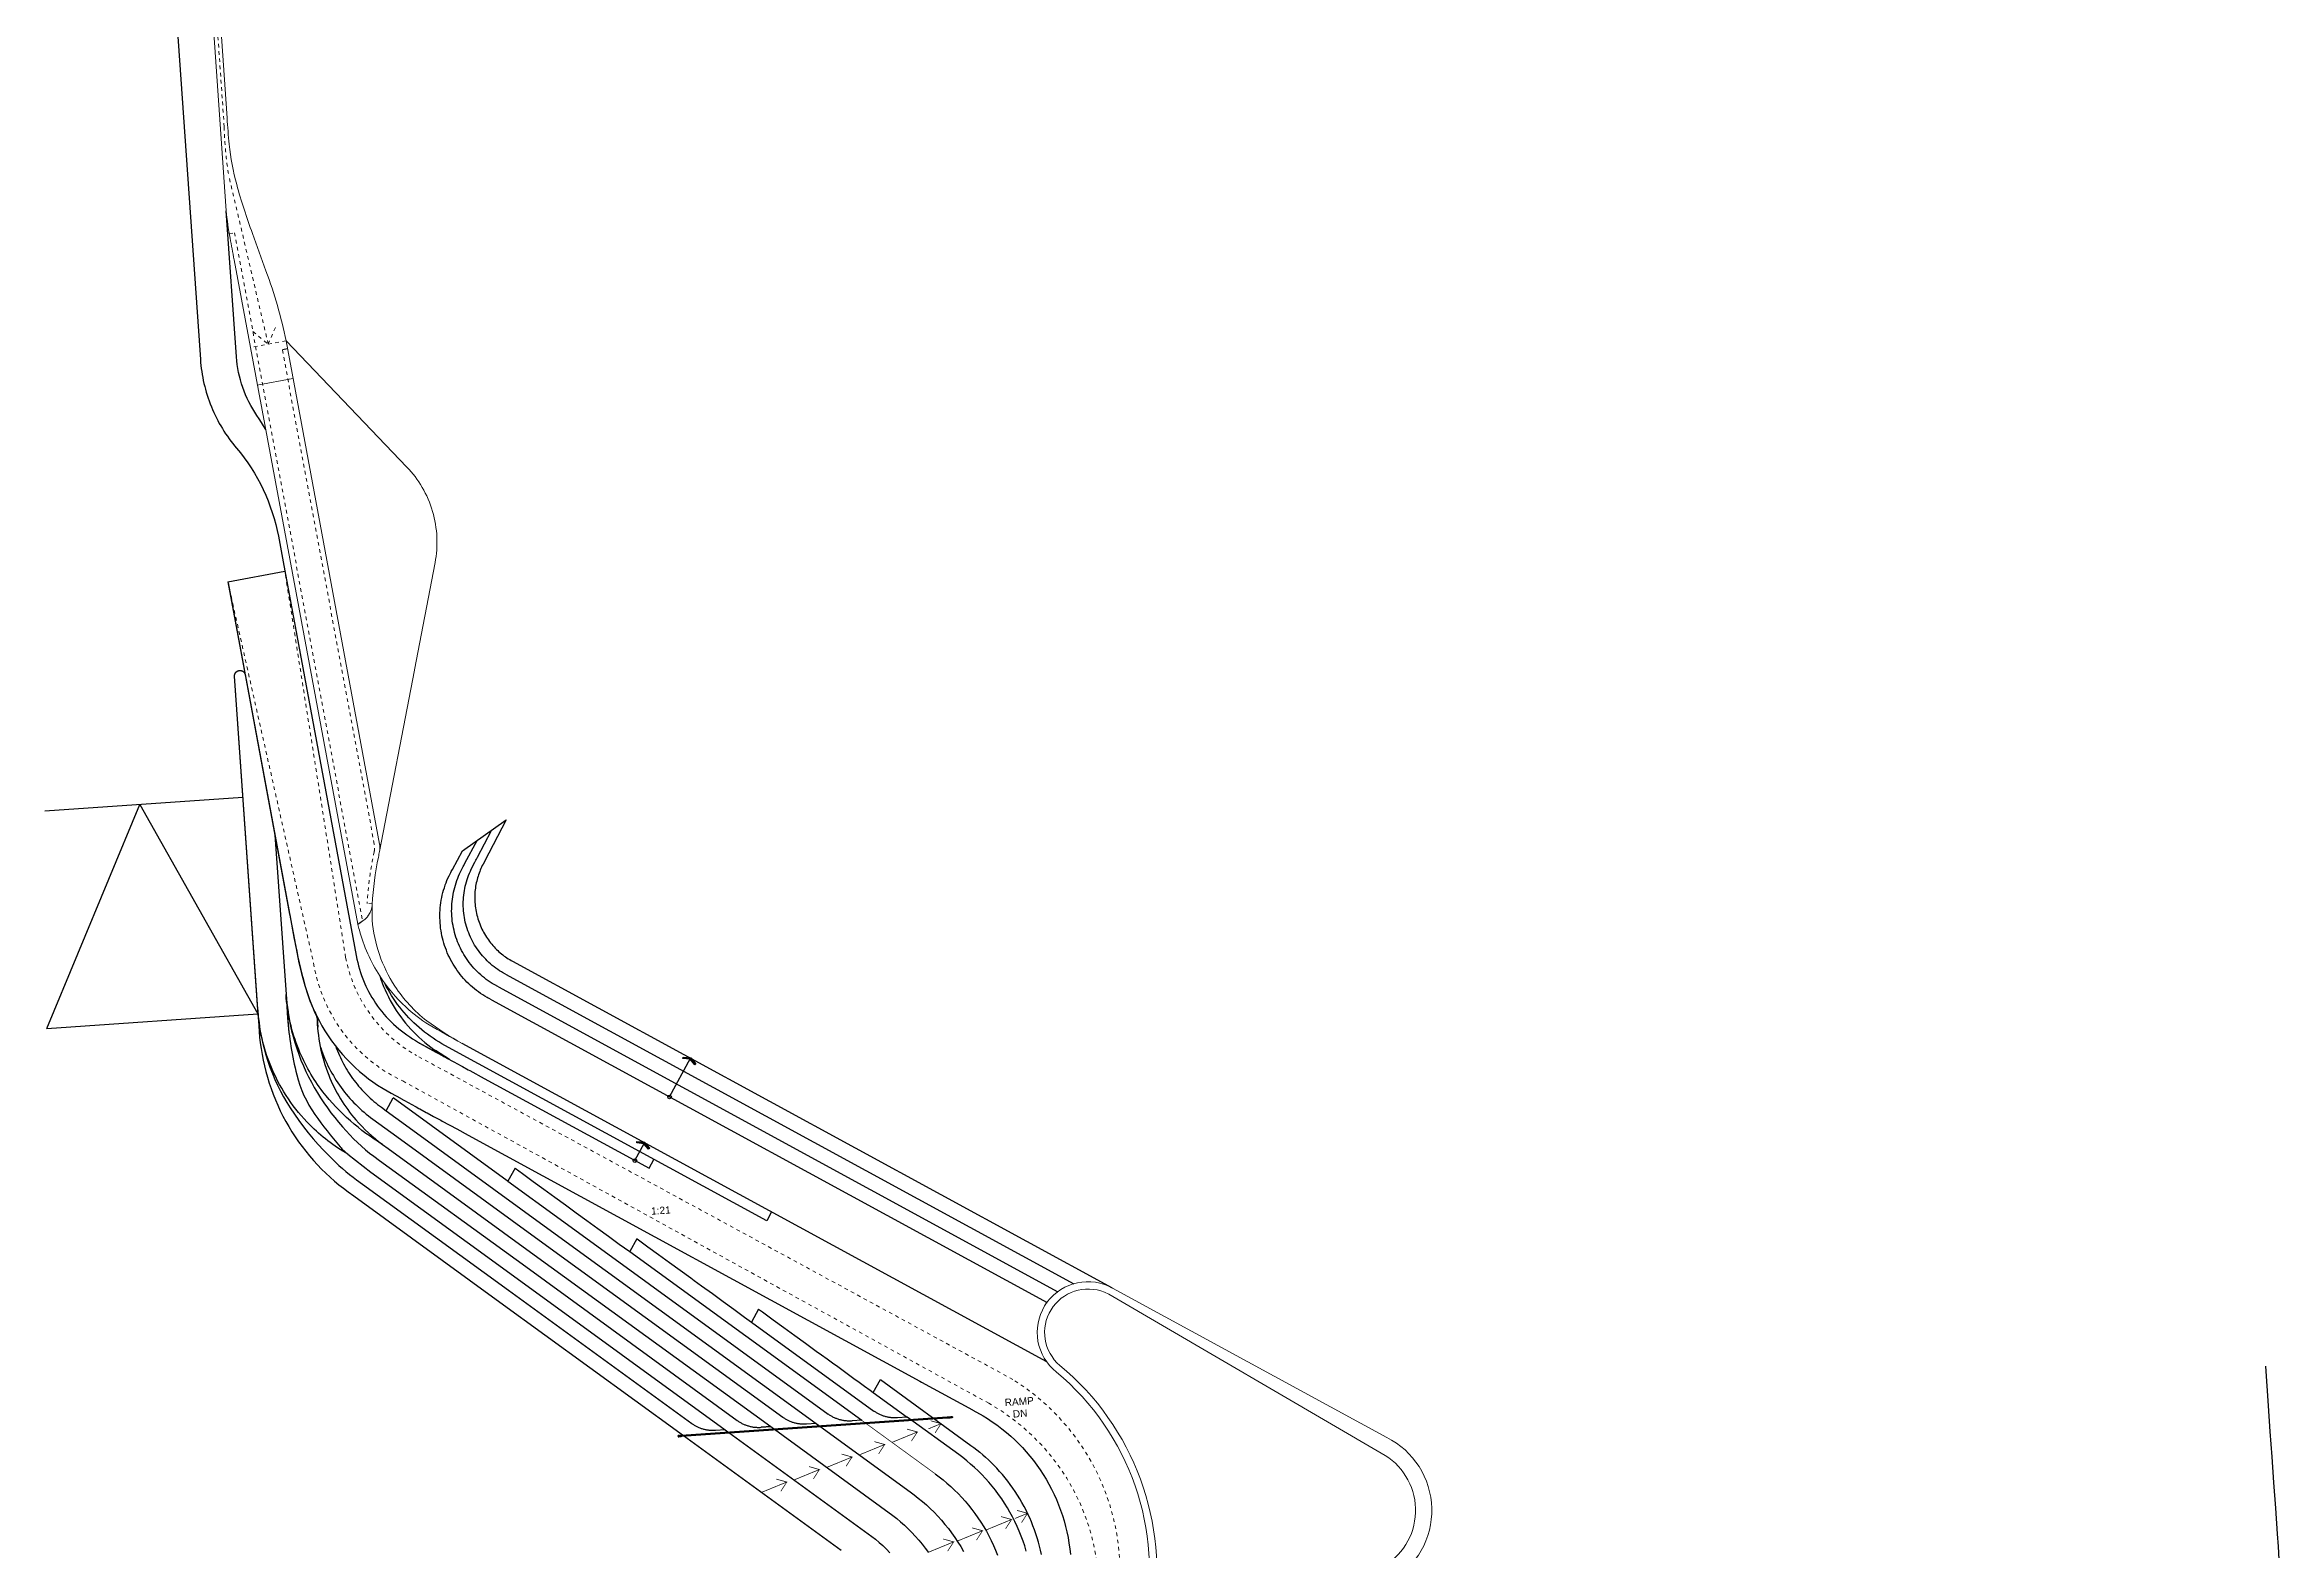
# Model space of a CAD drawing. Header units: millimetres. Extents: x 50357 to 985146, y 723188 to 1803594.
# Drawn here: x 829758.7 to 829820.5, y 817948.8 to 817990.4 of the extents above; entities that cross this region are included whole.
import ezdxf

# ---------------------------------------------------------------- set-up
doc = ezdxf.new("R2010")
doc.units = ezdxf.units.MM
doc.header["$LTSCALE"] = 3
doc.header["$MEASUREMENT"] = 0
doc.linetypes.add('3A35X-LWK-LAN-DWG-1001-P00-L000-WS3-XLAN$0$HIDDEN', pattern=[0.375, 0.25, -0.125])
doc.linetypes.add('B0606', pattern=[0.7813, 0.39065, -0.39065])
for name, color, linetype, lineweight in [('05SYMB', 7, 'Continuous', 5), ('UAJ-00ANNO', 7, 'Continuous', 5), ('UAJ-00ANNO-t', 7, 'Continuous', 5), ('UAJ-08META', 8, 'Continuous', 9), ('UAJ-34RAIL-a', 1, 'Continuous', 13)]:
    doc.layers.add(name, color=color, linetype=linetype, lineweight=lineweight)
doc.layers.add('Landscape Louver_Brep', color=7, linetype='Continuous', true_color=0xbf3f3f)
doc.layers.add('Make2D$Visible$Curves', color=7, linetype='Continuous', true_color=0x000000)
for name, color, linetype in [('LWK-L_TXT', 8, 'Continuous'), ('LWK-MA_PAVING BANDING', 8, 'Continuous'), ('UAJ-00XREF', 7, 'Continuous'), ('UAJ-90.5LAND', 8, 'Continuous')]:
    doc.layers.add(name, color=color, linetype=linetype)
doc.styles.add('LWK TITLE - ARIAL', font='arial.ttf')

# ---------------------------------------------------------------- blocks, each defined once
blk = doc.blocks.new('*U1104')
at = {"layer": '05SYMB', "color": 0, "linetype": 'ByBlock', "lineweight": -2, "transparency": 16777216}
blk.add_lwpolyline([(-0.9, -0.59), (-1.01, -0.42), (-0.18, 0.12), (0.05, 1.09), (0.24, 1.05), (0, 0)], close=True, dxfattribs=at)
for points in [[(0, 0), (-0.18, 0.12), (-0.9, -0.59), (-1.01, -0.42)], [(0.24, 1.05), (0.05, 1.09), (0, 0), (-0.18, 0.12)]]:
    blk.add_solid(points, dxfattribs=at)
blk = doc.blocks.new('3A35X-MAGP-P-LD-00-0')
for p, q in [((834600404, 817975313), (834600986, 817976381)), ((834599446, 817973552), (834599714, 817974044))]:
    blk.add_line(p, q)
at = {"layer": 'Landscape Louver_Brep', "extrusion": (0.999975, 0.000265057, 0.007024)}
blk.add_lwpolyline([(817777926, -5852889), (817777930, -5852780)], dxfattribs=at)
at = {"layer": 'Landscape Louver_Brep', "extrusion": (0.999976, 0.000258191, 0.006909)}
blk.add_lwpolyline([(817783689, -5756274), (817783691, -5756227)], dxfattribs=at)
at = {"layer": 'Landscape Louver_Brep'}
blk.add_lwpolyline([(834589830, 817995995), (834589687, 817995969)], dxfattribs=at)
at = {"layer": 'Landscape Louver_Brep', "extrusion": (1, 0, 0)}
for points in [[(817995969, 11148), (817995969, 11188)], [(817995995, 11042), (817995995, 11148)]]:
    blk.add_lwpolyline(points, dxfattribs=at)
at = {"layer": 'LWK-MA_PAVING BANDING', "ltscale": 0.5}
blk.add_lwpolyline([(834644925, 817962541), (834644900, 817962895), (834644875, 817963249), (834644824, 817963957), (834644774, 817964666), (834644724, 817965374), (834644674, 817966082), (834644624, 817966791), (834644547, 817967885)], dxfattribs=at)
at = {"layer": 'Make2D$Visible$Curves', "color": 18, "lineweight": -3, "true_color": 0x000000}
for points in [[(834588368, 817986940), (834588368, 817986944), (834588368, 817986947), (834588368, 817986950), (834588368, 817986954), (834588368, 817986957), (834588368, 817986960), (834588369, 817986964), (834588369, 817986967), (834588369, 817986970), (834588370, 817986974), (834588370, 817986977), (834588371, 817986981), (834588372, 817986984), (834588373, 817986988), (834588374, 817986991), (834588375, 817986994), (834588376, 817986998), (834588377, 817987001), (834588378, 817987005), (834588379, 817987008), (834588381, 817987011), (834588382, 817987015), (834588384, 817987018), (834588386, 817987021), (834588387, 817987025), (834588389, 817987028), (834588391, 817987031), (834588393, 817987034), (834588395, 817987037), (834588398, 817987040), (834588400, 817987043), (834588402, 817987046), (834588404, 817987049), (834588407, 817987052), (834588409, 817987054), (834588412, 817987057), (834588415, 817987060), (834588417, 817987062), (834588420, 817987065), (834588423, 817987067), (834588426, 817987069), (834588429, 817987072), (834588432, 817987074), (834588435, 817987076), (834588438, 817987078), (834588441, 817987080), (834588444, 817987081), (834588447, 817987083), (834588450, 817987085), (834588454, 817987086), (834588457, 817987088), (834588460, 817987089), (834588463, 817987091), (834588467, 817987092), (834588470, 817987093), (834588473, 817987094), (834588476, 817987095), (834588480, 817987096), (834588483, 817987097), (834588486, 817987098), (834588489, 817987098), (834588493, 817987099), (834588496, 817987099), (834588499, 817987100), (834588502, 817987100), (834588505, 817987100), (834588509, 817987101), (834588512, 817987101), (834588515, 817987101), (834588519, 817987101), (834588522, 817987101), (834588525, 817987101), (834588529, 817987101), (834588532, 817987100), (834588536, 817987100), (834588539, 817987099), (834588542, 817987099), (834588546, 817987098), (834588549, 817987098), (834588553, 817987097), (834588556, 817987096), (834588560, 817987095), (834588563, 817987094), (834588567, 817987093), (834588570, 817987092), (834588573, 817987090), (834588577, 817987089), (834588580, 817987088), (834588583, 817987086), (834588587, 817987084), (834588590, 817987083), (834588593, 817987081), (834588596, 817987079), (834588599, 817987077), (834588603, 817987075), (834588606, 817987073), (834588609, 817987071), (834588611, 817987068), (834588614, 817987066), (834588617, 817987064), (834588620, 817987061), (834588622, 817987059), (834588625, 817987056), (834588628, 817987053), (834588630, 817987051), (834588632, 817987048), (834588635, 817987045), (834588637, 817987042), (834588639, 817987039), (834588641, 817987036), (834588643, 817987034), (834588645, 817987030), (834588647, 817987027), (834588649, 817987024), (834588651, 817987021), (834588652, 817987018), (834588654, 817987015), (834588655, 817987012), (834588656, 817987009), (834588658, 817987006), (834588659, 817987002), (834588660, 817986999), (834588661, 817986996), (834588662, 817986993), (834588663, 817986990), (834588664, 817986987), (834588665, 817986983), (834588665, 817986980)], [(834589014, 817977711), (834588368, 817986940)], [(834589486, 817982573), (834589488, 817982551)], [(834589796, 817978144), (834589806, 817978024), (834589819, 817977904), (834589835, 817977783), (834589853, 817977662)], [(834589796, 817978144), (834589830, 817977660)], [(834589022, 817977604), (834589014, 817977711)], [(834589830, 817977660), (834589870, 817977089)], [(834590652, 817977530), (834590583, 817977673), (834590566, 817977710), (834590565, 817977712)], [(834590652, 817977522), (834590652, 817977530)], [(834590654, 817977495), (834590652, 817977522)], [(834590654, 817977495), (834590654, 817977495)], [(834590654, 817977495), (834590672, 817977233)]]:
    blk.add_lwpolyline(points, dxfattribs=at)
at = {"layer": 'Make2D$Visible$Curves', "color": 252, "lineweight": -3, "true_color": 0x7ea27e}
blk.add_lwpolyline([(834589853, 817977662), (834589830, 817977660)], dxfattribs=at)
at = {"layer": 'UAJ-00ANNO', "color": 8, "linetype": '3A35X-LWK-LAN-DWG-1001-P00-L000-WS3-XLAN$0$HIDDEN', "ltscale": 6, "extrusion": (-3.58631e-09, -2.49837e-10, 1), "elevation": 0}
blk.add_lwpolyline([(834588183, 817989552), (834590558, 817979007, 0.24741), (834593026, 817975750), (834609235, 817966843, -0.55349), (834609712, 817956722, 0.567711), (834609903, 817967500), (834593409, 817976452, -0.221573), (834591445, 817979163), (834589759, 817989846)], format="xyb", dxfattribs=at)
at = {"layer": 'UAJ-00ANNO-t', "color": 1, "linetype": 'B0606'}
blk.add_lwpolyline([(834589295, 817996127), (834588204, 818000788, -0.037334), (834588077, 818002134), (834586696, 818021900)], format="xyb", dxfattribs=at)
for points in [[(834588872, 817996471), (834589295, 817996127), (834589517, 817996637)], [(834589787, 817996219), (834588804, 817996035)]]:
    blk.add_lwpolyline(points, dxfattribs=at)
at = {"layer": 'UAJ-08META', "color": 1, "linetype": 'B0606'}
blk.add_lwpolyline([(834588219, 817999178), (834588362, 817999207), (834591912, 817980173), (834591784, 817980082)], dxfattribs=at)
blk.add_lwpolyline([(834592182, 817980647), (834592037, 817980656, -0.041234), (834592233, 817982091, 0.10681), (834592236, 817982298), (834589687, 817995969), (834589828, 817995995)], format="xyb", dxfattribs=at)
at = {"layer": 'UAJ-34RAIL-a'}
for points in [[(834591784, 817980082), (834591928, 817980184, 0.044717), (834592011, 817980255, 0.066501), (834592105, 817980379, 0.071233), (834592167, 817980539, 0.03849), (834592181, 817980631, -0.040131), (834592351, 817981941, -0.00311), (834592381, 817982096, 0.083194), (834592386, 817982274, -0.001175), (834592383, 817982299), (834589788, 817996218, 0.040848), (834589233, 817998153), (834588860, 817999185, -0.020597), (834588422, 818000536, -0.039962), (834588213, 818001653, -0.007154), (834588157, 818002377), (834586792, 818021907), (834586592, 818021893), (834588136, 817999815, 0.025854), (834588240, 817999054, 0.001642), (834588350, 817998461), (834588758, 817996282), (834588804, 817996035), (834591784, 817980082)], [(834591784, 817980081, 0.012946), (834591981, 817980226, 0.068534), (834592086, 817980349, 0.057921), (834592148, 817980473, 0.068486), (834592181, 817980631, 0.012784), (834592175, 817980197, 0.122733), (834592808, 817978373, 0.082788), (834593690, 817977411, 0.032892), (834594668, 817976790, -0.010363), (834593752, 817977301, -0.045013), (834593109, 817977797, -0.061998), (834592386, 817978659, -0.077157), (834591824, 817979923, -0.010886), (834591784, 817980081, -0.118366)], [(834613316, 817959967, 0.659157), (834614602, 817958925), (834620343, 817961925, 0.60163), (834620239, 817965901), (834612554, 817970080, 0.88588), (834611105, 817967708, -0.275949), (834613538, 817960752), (834613316, 817959967, 89.854032)], [(834612435, 817969913, 0.852921), (834611198, 817967892, -0.270135), (834613774, 817960908), (834613667, 817960406), (834613602, 817960161, 0.599326), (834614599, 817959432), (834620097, 817962303, 0.572536), (834620200, 817965406), (834612552, 817969858)]]:
    blk.add_lwpolyline(points, format="xyb", close=True, dxfattribs=at)
for points in [[(834589788, 817996218), (834593132, 817992729), (834593191, 817992665), (834593248, 817992600), (834593304, 817992533), (834593358, 817992463), (834593410, 817992392), (834593461, 817992319), (834593509, 817992244), (834593556, 817992167), (834593600, 817992089), (834593642, 817992009), (834593682, 817991928), (834593719, 817991845), (834593754, 817991761), (834593786, 817991676), (834593816, 817991590), (834593843, 817991503), (834593867, 817991415), (834593889, 817991327), (834593908, 817991238), (834593925, 817991149), (834593938, 817991059), (834593949, 817990969), (834593957, 817990879), (834593963, 817990790), (834593966, 817990700), (834593966, 817990611), (834593963, 817990522), (834593958, 817990434), (834593950, 817990346), (834593940, 817990259), (834593927, 817990173), (834593912, 817990088), (834593343, 817987119), (834593342, 817987113), (834592381, 817982097)], [(834589014, 817977711), (834589055, 817977120)]]:
    blk.add_lwpolyline(points, dxfattribs=at)
at = {"layer": 'UAJ-34RAIL-a', "extrusion": (8.71736e-05, 1.62559e-05, 1)}
blk.add_lwpolyline([(834589979, 817995175), (834588995, 817994991)], dxfattribs=at)
at = {"layer": 'UAJ-34RAIL-a', "lineweight": -3}
for points in [[(834600734, 817965956), (834608084, 817966470)], [(834608087, 817966430), (834600737, 817965916)], [(834608084, 817966470), (834608187, 817966477), (834608193, 817966478), (834608199, 817966478), (834608204, 817966478), (834608209, 817966479), (834608209, 817966479), (834608209, 817966479)], [(834608212, 817966439), (834608212, 817966439), (834608212, 817966439), (834608212, 817966439), (834608212, 817966439), (834608211, 817966439), (834608210, 817966439), (834608206, 817966438), (834608202, 817966438), (834608196, 817966438), (834608173, 817966436), (834608164, 817966436), (834608154, 817966435), (834608087, 817966430)], [(834608209, 817966479), (834608210, 817966479), (834608210, 817966479), (834608211, 817966479), (834608211, 817966479), (834608212, 817966479), (834608212, 817966479), (834608213, 817966479), (834608213, 817966479), (834608213, 817966479), (834608214, 817966479), (834608214, 817966479), (834608215, 817966478), (834608215, 817966478), (834608216, 817966478), (834608216, 817966478), (834608217, 817966478), (834608217, 817966478), (834608218, 817966478), (834608218, 817966477), (834608219, 817966477), (834608219, 817966477), (834608220, 817966477), (834608220, 817966477), (834608220, 817966476), (834608221, 817966476), (834608221, 817966476), (834608222, 817966476), (834608222, 817966475), (834608223, 817966475), (834608223, 817966475), (834608223, 817966474), (834608224, 817966474), (834608224, 817966474), (834608225, 817966473), (834608225, 817966473), (834608225, 817966473), (834608226, 817966472), (834608226, 817966472), (834608226, 817966471), (834608227, 817966471), (834608227, 817966471), (834608227, 817966470), (834608228, 817966470), (834608228, 817966469), (834608228, 817966469), (834608228, 817966468), (834608229, 817966468), (834608229, 817966467), (834608229, 817966467), (834608229, 817966467), (834608229, 817966466), (834608230, 817966466), (834608230, 817966465), (834608230, 817966465), (834608230, 817966464), (834608230, 817966464), (834608230, 817966463), (834608230, 817966463), (834608230, 817966462), (834608230, 817966462), (834608231, 817966462), (834608231, 817966461), (834608231, 817966461), (834608231, 817966460)], [(834608231, 817966460), (834608231, 817966460), (834608231, 817966459), (834608231, 817966459), (834608231, 817966458), (834608231, 817966458), (834608231, 817966458), (834608231, 817966457), (834608231, 817966457), (834608231, 817966456), (834608230, 817966456), (834608230, 817966455), (834608230, 817966455), (834608230, 817966454), (834608230, 817966454), (834608230, 817966453), (834608230, 817966453), (834608230, 817966452), (834608229, 817966452), (834608229, 817966451), (834608229, 817966451), (834608229, 817966450), (834608229, 817966450), (834608228, 817966450), (834608228, 817966449), (834608228, 817966449), (834608228, 817966448), (834608227, 817966448), (834608227, 817966447), (834608227, 817966447), (834608226, 817966447), (834608226, 817966446), (834608226, 817966446), (834608225, 817966445), (834608225, 817966445), (834608225, 817966445), (834608224, 817966444), (834608224, 817966444), (834608224, 817966444), (834608223, 817966443), (834608223, 817966443), (834608222, 817966443), (834608222, 817966442), (834608222, 817966442), (834608221, 817966442), (834608221, 817966442), (834608220, 817966441), (834608220, 817966441), (834608219, 817966441), (834608219, 817966441), (834608218, 817966440), (834608218, 817966440), (834608218, 817966440), (834608217, 817966440), (834608217, 817966440), (834608216, 817966440), (834608216, 817966439), (834608215, 817966439), (834608215, 817966439), (834608214, 817966439), (834608214, 817966439), (834608213, 817966439), (834608213, 817966439), (834608213, 817966439), (834608212, 817966439)], [(834600660, 817965951), (834600659, 817965951), (834600659, 817965951), (834600658, 817965951), (834600658, 817965951), (834600657, 817965951), (834600657, 817965951), (834600656, 817965950), (834600656, 817965950), (834600655, 817965950), (834600655, 817965950), (834600655, 817965950), (834600654, 817965950), (834600654, 817965950), (834600653, 817965949), (834600653, 817965949), (834600652, 817965949), (834600652, 817965949), (834600651, 817965949), (834600651, 817965948), (834600651, 817965948), (834600650, 817965948), (834600650, 817965947), (834600649, 817965947), (834600649, 817965947), (834600648, 817965947), (834600648, 817965946), (834600648, 817965946), (834600647, 817965946), (834600647, 817965945), (834600647, 817965945), (834600646, 817965944), (834600646, 817965944), (834600645, 817965944), (834600645, 817965943), (834600645, 817965943), (834600645, 817965942), (834600644, 817965942), (834600644, 817965942), (834600644, 817965941), (834600643, 817965941), (834600643, 817965940), (834600643, 817965940), (834600643, 817965939), (834600643, 817965939), (834600642, 817965938), (834600642, 817965938), (834600642, 817965937), (834600642, 817965937), (834600642, 817965937), (834600642, 817965936), (834600641, 817965936), (834600641, 817965935), (834600641, 817965935), (834600641, 817965934), (834600641, 817965934), (834600641, 817965933), (834600641, 817965933), (834600641, 817965932), (834600641, 817965932), (834600641, 817965931), (834600641, 817965931), (834600641, 817965930), (834600641, 817965930), (834600641, 817965930)], [(834600641, 817965930), (834600641, 817965929), (834600641, 817965929), (834600641, 817965928), (834600641, 817965928), (834600641, 817965927), (834600641, 817965927), (834600641, 817965926), (834600642, 817965926), (834600642, 817965925), (834600642, 817965925), (834600642, 817965925), (834600642, 817965924), (834600642, 817965924), (834600642, 817965923), (834600643, 817965923), (834600643, 817965922), (834600643, 817965922), (834600643, 817965921), (834600644, 817965921), (834600644, 817965921), (834600644, 817965920), (834600644, 817965920), (834600645, 817965919), (834600645, 817965919), (834600645, 817965918), (834600646, 817965918), (834600646, 817965918), (834600646, 817965917), (834600647, 817965917), (834600647, 817965917), (834600647, 817965916), (834600648, 817965916), (834600648, 817965916), (834600649, 817965915), (834600649, 817965915), (834600649, 817965915), (834600650, 817965914), (834600650, 817965914), (834600651, 817965914), (834600651, 817965913), (834600652, 817965913), (834600652, 817965913), (834600653, 817965913), (834600653, 817965913), (834600653, 817965912), (834600654, 817965912), (834600654, 817965912), (834600655, 817965912), (834600655, 817965912), (834600656, 817965912), (834600656, 817965911), (834600657, 817965911), (834600657, 817965911), (834600658, 817965911), (834600658, 817965911), (834600659, 817965911), (834600659, 817965911), (834600660, 817965911), (834600660, 817965911), (834600661, 817965911), (834600661, 817965911), (834600661, 817965911), (834600662, 817965911), (834600662, 817965911)], [(834600660, 817965951), (834600660, 817965951), (834600660, 817965951), (834600660, 817965951), (834600660, 817965951), (834600660, 817965951), (834600661, 817965951), (834600662, 817965951), (834600665, 817965951), (834600667, 817965951), (834600671, 817965952), (834600675, 817965952), (834600680, 817965952), (834600686, 817965953), (834600692, 817965953), (834600698, 817965954), (834600734, 817965956)], [(834600737, 817965916), (834600715, 817965915), (834600708, 817965914), (834600701, 817965914), (834600694, 817965913), (834600688, 817965913), (834600683, 817965912), (834600678, 817965912), (834600674, 817965912), (834600670, 817965912), (834600667, 817965911), (834600665, 817965911), (834600664, 817965911), (834600663, 817965911), (834600662, 817965911), (834600662, 817965911), (834600662, 817965911), (834600662, 817965911), (834600662, 817965911)]]:
    blk.add_lwpolyline(points, dxfattribs=at)
at = {"layer": 'UAJ-90.5LAND'}
for p, q in [((834588603, 817983589, 0), (834583120, 817983206, 0)), ((834583181, 817977195, 0), (834585751, 817983390, 0)), ((834585751, 817983390, 0), (834589021, 817977604, 0)), ((834583181, 817977195, 0), (834589021, 817977604, 0))]:
    blk.add_line(p, q, dxfattribs=at)
for points in [[(834586788, 818004765), (834587421, 817995702), (834587428, 817995619), (834587436, 817995537), (834587446, 817995454), (834587457, 817995371), (834587471, 817995288), (834587485, 817995205), (834587502, 817995123), (834587520, 817995040), (834587540, 817994958), (834587561, 817994876), (834587585, 817994795), (834587609, 817994714), (834587636, 817994633), (834587664, 817994553), (834587694, 817994473), (834587725, 817994394), (834587758, 817994316), (834587792, 817994238), (834587828, 817994161), (834587865, 817994085), (834587904, 817994010), (834587944, 817993935), (834587986, 817993862), (834588029, 817993789), (834588074, 817993717), (834588120, 817993647), (834588167, 817993577), (834588215, 817993509), (834588265, 817993441), (834588316, 817993375), (834588368, 817993310), (834588421, 817993246), (834588528, 817993116), (834588631, 817992981), (834588730, 817992843), (834588825, 817992702), (834588916, 817992557), (834589001, 817992409), (834589082, 817992258), (834589159, 817992104), (834589230, 817991948), (834589296, 817991790), (834589356, 817991630), (834589412, 817991468), (834589461, 817991305), (834589506, 817991141), (834589545, 817990976), (834589579, 817990811), (834589709, 817990110), (834590895, 817983749)], [(834589229, 817993761), (834589171, 817993862), (834589110, 817993961), (834589047, 817994059), (834588983, 817994155), (834588923, 817994244), (834588867, 817994336), (834588813, 817994430), (834588763, 817994526), (834588715, 817994623), (834588671, 817994723), (834588630, 817994823), (834588592, 817994926), (834588558, 817995029), (834588527, 817995134), (834588500, 817995239), (834588477, 817995345), (834588457, 817995451), (834588440, 817995558), (834588427, 817995665), (834588418, 817995772), (834588136, 817999815)], [(834588186, 817989553), (834589759, 817989846)], [(834588186, 817989553), (834588665, 817986980)], [(834588188, 817989527), (834589628, 817981799), (834589637, 817981754), (834589896, 817980365), (834589900, 817980342), (834590025, 817979670), (834590029, 817979648), (834590031, 817979636), (834590063, 817979467), (834590065, 817979456), (834590154, 817979015), (834590225, 817978724), (834590318, 817978390), (834590387, 817978168), (834590446, 817978002), (834590501, 817977861), (834590566, 817977710), (834590636, 817977562), (834590710, 817977417), (834590789, 817977275), (834590873, 817977135), (834590962, 817976997), (834591055, 817976863), (834591153, 817976731), (834591255, 817976603), (834591361, 817976479), (834591471, 817976358), (834591585, 817976242), (834591712, 817976120), (834591833, 817976011), (834591959, 817975906), (834592079, 817975812), (834592202, 817975722), (834592328, 817975637), (834592486, 817975538), (834592707, 817975409), (834592960, 817975271), (834592970, 817975265), (834593060, 817975217), (834593070, 817975211), (834593375, 817975046), (834593395, 817975035), (834593475, 817974991), (834593496, 817974980), (834593677, 817974881), (834593697, 817974870), (834593877, 817974772), (834593917, 817974750), (834594077, 817974663), (834594117, 817974642), (834594518, 817974424), (834594838, 817974249), (834607330, 817967450), (834607370, 817967428), (834608782, 817966660), (834608792, 817966655), (834609076, 817966495), (834609199, 817966420), (834609329, 817966334), (834609458, 817966244), (834609599, 817966137), (834609722, 817966038), (834609841, 817965935), (834609956, 817965829), (834610068, 817965719), (834610164, 817965620), (834610270, 817965504), (834610372, 817965384), (834610470, 817965262), (834610564, 817965136), (834610654, 817965007), (834610740, 817964876), (834610822, 817964742), (834610900, 817964605), (834610973, 817964466), (834611042, 817964325), (834611107, 817964182), (834611167, 817964036), (834611222, 817963889), (834611273, 817963741), (834611319, 817963590), (834611360, 817963439), (834611397, 817963286), (834611428, 817963132), (834611455, 817962977), (834611477, 817962822), (834611494, 817962666)], [(834590895, 817983749), (834591740, 817979215), (834591758, 817979122), (834591779, 817979029), (834591802, 817978936), (834591827, 817978844), (834591856, 817978753), (834591887, 817978663), (834591920, 817978574), (834591956, 817978486), (834591977, 817978435), (834592005, 817978374), (834592035, 817978312), (834592078, 817978227), (834592123, 817978143), (834592171, 817978061), (834592221, 817977980), (834592274, 817977900), (834592328, 817977822), (834592385, 817977745), (834592444, 817977670), (834592505, 817977597), (834592568, 817977526), (834592633, 817977456), (834592700, 817977388), (834592769, 817977322), (834592839, 817977258), (834592912, 817977196), (834592986, 817977136), (834593061, 817977078), (834593139, 817977022), (834593218, 817976969), (834593298, 817976917), (834593377, 817976865), (834593457, 817976812), (834594315, 817976345), (834593933, 817976591)], [(834594674, 817982119), (834595884, 817982972)], [(834595884, 817982972), (834595403, 817982053)], [(834589488, 817982551), (834589796, 817978144)], [(834595670, 817978351), (834595556, 817978415), (834595499, 817978449), (834595443, 817978485), (834595388, 817978522), (834595335, 817978561), (834595282, 817978602), (834595231, 817978643), (834595180, 817978686), (834595131, 817978731), (834595084, 817978777), (834595037, 817978824), (834594992, 817978873), (834594948, 817978923), (834594906, 817978974), (834594865, 817979026), (834594825, 817979079), (834594787, 817979133), (834594751, 817979189), (834594716, 817979245), (834594683, 817979302), (834594651, 817979361), (834594621, 817979420), (834594592, 817979480), (834594565, 817979540), (834594540, 817979602), (834594517, 817979664), (834594495, 817979727), (834594475, 817979790), (834594457, 817979854), (834594441, 817979918), (834594426, 817979983), (834594414, 817980048), (834594403, 817980114), (834594394, 817980180), (834594386, 817980246), (834594381, 817980312), (834594377, 817980379), (834594376, 817980445), (834594376, 817980512), (834594378, 817980578), (834594381, 817980645), (834594387, 817980711), (834594395, 817980777), (834594404, 817980843), (834594415, 817980909), (834594428, 817980974), (834594443, 817981039), (834594459, 817981104), (834594478, 817981168), (834594498, 817981232), (834594520, 817981295), (834594544, 817981357), (834594556, 817981388), (834594569, 817981418), (834594596, 817981478), (834594623, 817981538), (834594667, 817981627), (834594697, 817981685), (834594712, 817981713), (834594743, 817981771), (834595078, 817982405)], [(834595864, 817978707), (834595783, 817978752), (834595756, 817978768), (834595703, 817978801), (834595651, 817978836), (834595600, 817978872), (834595550, 817978909), (834595501, 817978948), (834595453, 817978988), (834595407, 817979030), (834595361, 817979073), (834595317, 817979117), (834595274, 817979162), (834595233, 817979209), (834595192, 817979256), (834595153, 817979305), (834595116, 817979355), (834595080, 817979406), (834595045, 817979458), (834595012, 817979511), (834594981, 817979565), (834594951, 817979620), (834594922, 817979675), (834594896, 817979732), (834594870, 817979789), (834594847, 817979847), (834594825, 817979905), (834594805, 817979964), (834594786, 817980024), (834594769, 817980084), (834594754, 817980145), (834594741, 817980206), (834594729, 817980267), (834594719, 817980329), (834594711, 817980391), (834594705, 817980453), (834594700, 817980516), (834594698, 817980578), (834594697, 817980640), (834594697, 817980703), (834594700, 817980765), (834594704, 817980828), (834594710, 817980890), (834594718, 817980952), (834594728, 817981014), (834594739, 817981075), (834594752, 817981137), (834594767, 817981197), (834594784, 817981258), (834594802, 817981318), (834594822, 817981377), (834594844, 817981436), (834594867, 817981494), (834594893, 817981551), (834594906, 817981579), (834594919, 817981608), (834595015, 817981803), (834595044, 817981858), (834595058, 817981885), (834595087, 817981940), (834595478, 817982682)], [(834595477, 817977995), (834595417, 817978027), (834595386, 817978044), (834595355, 817978061), (834595295, 817978097), (834595235, 817978134), (834595177, 817978173), (834595119, 817978213), (834595063, 817978255), (834595008, 817978298), (834594954, 817978343), (834594901, 817978390), (834594850, 817978437), (834594800, 817978487), (834594751, 817978537), (834594704, 817978589), (834594658, 817978642), (834594614, 817978696), (834594571, 817978752), (834594529, 817978808), (834594489, 817978866), (834594451, 817978925), (834594414, 817978985), (834594379, 817979046), (834594346, 817979108), (834594314, 817979170), (834594284, 817979234), (834594256, 817979298), (834594229, 817979364), (834594204, 817979429), (834594182, 817979496), (834594160, 817979563), (834594141, 817979631), (834594124, 817979699), (834594108, 817979768), (834594094, 817979837), (834594082, 817979907), (834594072, 817979976), (834594064, 817980046), (834594058, 817980117), (834594054, 817980187), (834594051, 817980258), (834594051, 817980329), (834594052, 817980399), (834594056, 817980470), (834594061, 817980541), (834594068, 817980611), (834594078, 817980681), (834594089, 817980751), (834594102, 817980821), (834594117, 817980890), (834594133, 817980959), (834594152, 817981028), (834594173, 817981096), (834594195, 817981164), (834594198, 817981172), (834594207, 817981196), (834594220, 817981229), (834594246, 817981293), (834594274, 817981357), (834594303, 817981420), (834594334, 817981482), (834594350, 817981512), (834594366, 817981542), (834594398, 817981602), (834594674, 817982119)], [(834595403, 817982053), (834595242, 817981747), (834595222, 817981708), (834595203, 817981668), (834595184, 817981627), (834595167, 817981585), (834595150, 817981543), (834595134, 817981500), (834595118, 817981456), (834595104, 817981412), (834595091, 817981367), (834595078, 817981322), (834595067, 817981275), (834595056, 817981229), (834595047, 817981181), (834595039, 817981134), (834595032, 817981085), (834595026, 817981037), (834595021, 817980988), (834595018, 817980938), (834595015, 817980889), (834595014, 817980839), (834595014, 817980789), (834595016, 817980738), (834595018, 817980688), (834595022, 817980638), (834595028, 817980587), (834595034, 817980537), (834595042, 817980486), (834595051, 817980436), (834595062, 817980386), (834595073, 817980336), (834595086, 817980287), (834595101, 817980238), (834595116, 817980189), (834595133, 817980141), (834595151, 817980093), (834595170, 817980045), (834595190, 817979999), (834595212, 817979953), (834595234, 817979907), (834595258, 817979862), (834595283, 817979818), (834595309, 817979775), (834595335, 817979732), (834595363, 817979690), (834595392, 817979650), (834595421, 817979610), (834595452, 817979571), (834595483, 817979533), (834595515, 817979495), (834595548, 817979459), (834595581, 817979424), (834595615, 817979390), (834595650, 817979357), (834595685, 817979325), (834595721, 817979294), (834595757, 817979264), (834595793, 817979235), (834595830, 817979207), (834595868, 817979181), (834595905, 817979155), (834595943, 817979130), (834595981, 817979107), (834596020, 817979084), (834596058, 817979063), (834612643, 817970036)], [(834592386, 817978659), (834592418, 817978564), (834592455, 817978464), (834592494, 817978365), (834592536, 817978267), (834592581, 817978169), (834592629, 817978072), (834592679, 817977977), (834592733, 817977883), (834592788, 817977790), (834592847, 817977698), (834592907, 817977608), (834592970, 817977520), (834593036, 817977434), (834593104, 817977349), (834593174, 817977266), (834593246, 817977186), (834593320, 817977107), (834593396, 817977031), (834593474, 817976957), (834593554, 817976885), (834593636, 817976815), (834593719, 817976748), (834593803, 817976684), (834593889, 817976622), (834593976, 817976562), (834594064, 817976505), (834594153, 817976451), (834594243, 817976399)], [(834595864, 817978707), (834611588, 817970148)], [(834589796, 817978144), (834589810, 817977976), (834589829, 817977808), (834589853, 817977640), (834589881, 817977472), (834589914, 817977305), (834589952, 817977139), (834589995, 817976974), (834590042, 817976810), (834590094, 817976647), (834590150, 817976487), (834590211, 817976327), (834590277, 817976170), (834590346, 817976015), (834590420, 817975863), (834590498, 817975713), (834590579, 817975566), (834590664, 817975422), (834590752, 817975281), (834590845, 817975142), (834590941, 817975004), (834591041, 817974870), (834591144, 817974737), (834591251, 817974608), (834591361, 817974481)], [(834603225, 817972133), (834603091, 817971887), (834594187, 817976734), (834594105, 817976780), (834594023, 817976828), (834593942, 817976879), (834593862, 817976931), (834593783, 817976986), (834593705, 817977043), (834593628, 817977101), (834593553, 817977162), (834593479, 817977225), (834593406, 817977289), (834593335, 817977356), (834593265, 817977424), (834593197, 817977494), (834593130, 817977566), (834593066, 817977640), (834593003, 817977715), (834592942, 817977791), (834592883, 817977869), (834592825, 817977949), (834592770, 817978029), (834592717, 817978111), (834592666, 817978194), (834592617, 817978278), (834592570, 817978364), (834592526, 817978450), (834592518, 817978466)], [(834595477, 817977995), (834610847, 817969629)], [(834595670, 817978351), (834611144, 817969928)], [(834589014, 817977711), (834589029, 817977532), (834589050, 817977354), (834589076, 817977176), (834589109, 817976999), (834589146, 817976822), (834589190, 817976646), (834589239, 817976471), (834589294, 817976299), (834589354, 817976127), (834589419, 817975958), (834589490, 817975792), (834589565, 817975628), (834589646, 817975467), (834589731, 817975308), (834589821, 817975153), (834589916, 817975002), (834590033, 817974826), (834590155, 817974653), (834590282, 817974483), (834590413, 817974316), (834590550, 817974153), (834590690, 817973993), (834590835, 817973837), (834590984, 817973685)], [(834589055, 817977120), (834589068, 817976962), (834589086, 817976803), (834589107, 817976644), (834589134, 817976484), (834589164, 817976325), (834589199, 817976166), (834589239, 817976008), (834589283, 817975850), (834589331, 817975692), (834589384, 817975536), (834589442, 817975381), (834589503, 817975227), (834589569, 817975075), (834589640, 817974925), (834589714, 817974776), (834589793, 817974630), (834589875, 817974485), (834589962, 817974344), (834590052, 817974204), (834590146, 817974068), (834590244, 817973934), (834590345, 817973803), (834590449, 817973675), (834590557, 817973551), (834590668, 817973430), (834590781, 817973312), (834590897, 817973198), (834591016, 817973088), (834591137, 817972981), (834591261, 817972879), (834591386, 817972780), (834591514, 817972684)], [(834593480, 817976799), (834593485, 817976796), (834593712, 817976672), (834593722, 817976667), (834593812, 817976618), (834593823, 817976613), (834594138, 817976441), (834594158, 817976430), (834594238, 817976387), (834594258, 817976376), (834594417, 817976289), (834594437, 817976278), (834594637, 817976169), (834594677, 817976148), (834594837, 817976060), (834594877, 817976039), (834595278, 817975821), (834595598, 817975646), (834599839, 817973338)], [(834610836, 817967991), (834594668, 817976790)], [(834590756, 817976673), (834590781, 817976600), (834590807, 817976528), (834590834, 817976456), (834590863, 817976384), (834590893, 817976313), (834590925, 817976242), (834590958, 817976172), (834590993, 817976102), (834591029, 817976033), (834591067, 817975965), (834591106, 817975897), (834591146, 817975830), (834591188, 817975763), (834591231, 817975698), (834591275, 817975633), (834591320, 817975569), (834591367, 817975506), (834591415, 817975444), (834591464, 817975383), (834591515, 817975323), (834591566, 817975264), (834591619, 817975206), (834591673, 817975149), (834591727, 817975094), (834591783, 817975039), (834591840, 817974986), (834591897, 817974934), (834591956, 817974883), (834592015, 817974834), (834592075, 817974785), (834592136, 817974739), (834592197, 817974693)], [(834591174, 817976704), (834591197, 817976642), (834591221, 817976581), (834591246, 817976519), (834591272, 817976458), (834591300, 817976398), (834591329, 817976338), (834591359, 817976278), (834591390, 817976219), (834591422, 817976160), (834591455, 817976102), (834591490, 817976044), (834591525, 817975987), (834591562, 817975931), (834591600, 817975876), (834591639, 817975821), (834591679, 817975766), (834591719, 817975713), (834591761, 817975660), (834591804, 817975609), (834591848, 817975558), (834591892, 817975508), (834591938, 817975458), (834591984, 817975410), (834592032, 817975363), (834592080, 817975317), (834592128, 817975271), (834592178, 817975227), (834592228, 817975184), (834592279, 817975141), (834592331, 817975100), (834592383, 817975060), (834592436, 817975021)], [(834592436, 817975021), (834592566, 817974926)], [(834592566, 817974926), (834592762, 817975285)], [(834592566, 817974926), (834593101, 817974538)], [(834595937, 817972978), (834595937, 817972978), (834595918, 817972992), (834592762, 817975285)], [(834591361, 817974481), (834591459, 817974367), (834591560, 817974256), (834591664, 817974149), (834591772, 817974045), (834591882, 817973945), (834591995, 817973849), (834592110, 817973757), (834592228, 817973668)], [(834592197, 817974693), (834592862, 817974210)], [(834593101, 817974538), (834597142, 817971602)], [(834590984, 817973685), (834591075, 817973592), (834591167, 817973502), (834591260, 817973414), (834591356, 817973329), (834591453, 817973246), (834591551, 817973165), (834591651, 817973088), (834591752, 817973012)], [(834591507, 817973726), (834592147, 817973226)], [(834592228, 817973668), (834592386, 817973554)], [(834592467, 817973996), (834592624, 817973882)], [(834592624, 817973882), (834596665, 817970946), (834603204, 817966194)], [(834592624, 817973882), (834596665, 817970946)], [(834592862, 817974210), (834596903, 817971274)], [(834592147, 817973226), (834596189, 817970290)], [(834592386, 817973554), (834596427, 817970618), (834602281, 817966364)], [(834596132, 817973337), (834595937, 817972978)], [(834596132, 817973337), (834596337, 817973189)], [(834596337, 817973189), (834596634, 817972973)], [(834591514, 817972684), (834591671, 817972570)], [(834591671, 817972570), (834595712, 817969634)], [(834591752, 817973012), (834591909, 817972898)], [(834591909, 817972898), (834595950, 817969962)], [(834595937, 817972978), (834597380, 817971930)], [(834596634, 817972973), (834596932, 817972756)], [(834596932, 817972756), (834597229, 817972540)], [(834597229, 817972540), (834597527, 817972324)], [(834597380, 817971930), (834604797, 817966540)], [(834597527, 817972324), (834597824, 817972108)], [(834597824, 817972108), (834598122, 817971892)], [(834598122, 817971892), (834598419, 817971675)], [(834596903, 817971274), (834603539, 817966452)], [(834597142, 817971602), (834604463, 817966282)], [(834598419, 817971675), (834598717, 817971459)], [(834598717, 817971459), (834599014, 817971243)], [(834599014, 817971243), (834599305, 817971032)], [(834599501, 817971391), (834599305, 817971032)], [(834599501, 817971391), (834599507, 817971386)], [(834599507, 817971386), (834599805, 817971170)], [(834596665, 817970946), (834603204, 817966194)], [(834599305, 817971032), (834605721, 817966370)], [(834599805, 817971170), (834600102, 817970954)], [(834600102, 817970954), (834600400, 817970737)], [(834600400, 817970737), (834600698, 817970521)], [(834595950, 817969962), (834601023, 817966276)], [(834596189, 817970290), (834601946, 817966106)], [(834600698, 817970521), (834600995, 817970305)], [(834600995, 817970305), (834601087, 817970238), (834601293, 817970089)], [(834601293, 817970089), (834601590, 817969873)], [(834595712, 817969634), (834600688, 817966019)], [(834601590, 817969873), (834601888, 817969656)], [(834601888, 817969656), (834602185, 817969440)], [(834602185, 817969440), (834602483, 817969224)], [(834602869, 817969445), (834602674, 817969086)], [(834602869, 817969445), (834602976, 817969367)], [(834602976, 817969367), (834603273, 817969151)], [(834602483, 817969224), (834602674, 817969086)], [(834602674, 817969086), (834606055, 817966628)], [(834603273, 817969151), (834603571, 817968935)], [(834603571, 817968935), (834603868, 817968718)], [(834603868, 817968718), (834604166, 817968502)], [(834604166, 817968502), (834604463, 817968286)], [(834604463, 817968286), (834604612, 817968178)], [(834604612, 817968178), (834604761, 817968070)], [(834604761, 817968070), (834604910, 817967962)], [(834604910, 817967962), (834605058, 817967854)], [(834605058, 817967854), (834605207, 817967746)], [(834605207, 817967746), (834605356, 817967638)], [(834605356, 817967638), (834605505, 817967529)], [(834605505, 817967529), (834605654, 817967421)], [(834606042, 817967139), (834606237, 817967498)], [(834606237, 817967498), (834608741, 817965679)], [(834605654, 817967421), (834605802, 817967313)], [(834605802, 817967313), (834605951, 817967205)], [(834605951, 817967205), (834606042, 817967139)], [(834606042, 817967139), (834606979, 817966458)], [(834601680, 817966088), (834601659, 817966087), (834601637, 817966086), (834601616, 817966085), (834601594, 817966086), (834601573, 817966086), (834601551, 817966087), (834601529, 817966089), (834601507, 817966091), (834601486, 817966093), (834601464, 817966096), (834601442, 817966100), (834601421, 817966104), (834601399, 817966108), (834601377, 817966113), (834601356, 817966118), (834601335, 817966124), (834601314, 817966130), (834601293, 817966137), (834601272, 817966144), (834601251, 817966152), (834601231, 817966160), (834601211, 817966169), (834601191, 817966178), (834601171, 817966187), (834601151, 817966197), (834601132, 817966207), (834601113, 817966218), (834601094, 817966229), (834601076, 817966240), (834601058, 817966252), (834601040, 817966264), (834601023, 817966276)], [(834602281, 817966364), (834602298, 817966352), (834602316, 817966340), (834602334, 817966328), (834602353, 817966317), (834602371, 817966306), (834602390, 817966295), (834602410, 817966285), (834602429, 817966275), (834602449, 817966266), (834602469, 817966257), (834602489, 817966248), (834602510, 817966240), (834602530, 817966232), (834602551, 817966225), (834602572, 817966218), (834602593, 817966212), (834602614, 817966206), (834602636, 817966201), (834602657, 817966196), (834602679, 817966192), (834602700, 817966188), (834602722, 817966184), (834602744, 817966181), (834602765, 817966179), (834602787, 817966177), (834602809, 817966175), (834602831, 817966174), (834602852, 817966174), (834602874, 817966173), (834602896, 817966174), (834602917, 817966175), (834602938, 817966176)], [(834604197, 817966264), (834604175, 817966263), (834604154, 817966262), (834604132, 817966261), (834604111, 817966262), (834604089, 817966262), (834604067, 817966263), (834604045, 817966265), (834604024, 817966267), (834604002, 817966269), (834603980, 817966272), (834603958, 817966276), (834603937, 817966280), (834603915, 817966284), (834603894, 817966289), (834603872, 817966294), (834603851, 817966300), (834603830, 817966306), (834603809, 817966313), (834603788, 817966320), (834603768, 817966328), (834603747, 817966336), (834603727, 817966345), (834603707, 817966354), (834603687, 817966363), (834603668, 817966373), (834603648, 817966383), (834603629, 817966394), (834603611, 817966405), (834603592, 817966416), (834603574, 817966428), (834603557, 817966440), (834603539, 817966452)], [(834604463, 817966282), (834604197, 817966264)], [(834604463, 817966282), (834607058, 817964397)], [(834605455, 817966352), (834605433, 817966351), (834605412, 817966350), (834605390, 817966349), (834605369, 817966350), (834605347, 817966350), (834605325, 817966351), (834605304, 817966353), (834605282, 817966355), (834605260, 817966357), (834605238, 817966360), (834605217, 817966364), (834605195, 817966368), (834605173, 817966372), (834605152, 817966377), (834605131, 817966382), (834605109, 817966388), (834605088, 817966394), (834605067, 817966401), (834605046, 817966408), (834605026, 817966416), (834605005, 817966424), (834604985, 817966433), (834604965, 817966442), (834604945, 817966451), (834604926, 817966461), (834604907, 817966471), (834604888, 817966482), (834604869, 817966493), (834604851, 817966504), (834604832, 817966516), (834604815, 817966528), (834604797, 817966540)], [(834605721, 817966370), (834605455, 817966352)], [(834606713, 817966440), (834606692, 817966439), (834606670, 817966438), (834606649, 817966437), (834606627, 817966437), (834606605, 817966438), (834606583, 817966439), (834606562, 817966441), (834606540, 817966443), (834606518, 817966445), (834606497, 817966448), (834606475, 817966452), (834606453, 817966456), (834606432, 817966460), (834606410, 817966465), (834606389, 817966470), (834606368, 817966476), (834606346, 817966482), (834606325, 817966489), (834606305, 817966496), (834606284, 817966504), (834606264, 817966512), (834606243, 817966521), (834606223, 817966530), (834606204, 817966539), (834606184, 817966549), (834606165, 817966559), (834606146, 817966570), (834606127, 817966581), (834606109, 817966592), (834606091, 817966604), (834606073, 817966616), (834606055, 817966628)], [(834606979, 817966458), (834606713, 817966440)], [(834608405, 817965422), (834606979, 817966458)], [(834600688, 817966019), (834605152, 817962775)], [(834601946, 817966106), (834601680, 817966088)], [(834601946, 817966106), (834606105, 817963085)], [(834602938, 817966176), (834603204, 817966194)], [(834603204, 817966194), (834602938, 817966176)], [(834603204, 817966194), (834606581, 817963741)], [(834608741, 817965679), (834608825, 817965617), (834608908, 817965553), (834608989, 817965487), (834609069, 817965419), (834609148, 817965350), (834609225, 817965279), (834609301, 817965206), (834609375, 817965132)], [(834610272, 817962758), (834610230, 817962897), (834610184, 817963034), (834610134, 817963171), (834610079, 817963306), (834610021, 817963439), (834609959, 817963571), (834609893, 817963702), (834609823, 817963830), (834609750, 817963956), (834609673, 817964080), (834609593, 817964201), (834609509, 817964320), (834609422, 817964436), (834609331, 817964549), (834609238, 817964659), (834609142, 817964766), (834609044, 817964870), (834608943, 817964971), (834608839, 817965068), (834608734, 817965162), (834608626, 817965252), (834608517, 817965339), (834608405, 817965422)], [(834610695, 817962664), (834610669, 817962778), (834610641, 817962891), (834610610, 817963005), (834610577, 817963118), (834610540, 817963230), (834610501, 817963342), (834610459, 817963453), (834610415, 817963563), (834610368, 817963672), (834610318, 817963779), (834610266, 817963886), (834610211, 817963992), (834610154, 817964096), (834610094, 817964199), (834610032, 817964300), (834609967, 817964400), (834609901, 817964498), (834609832, 817964594), (834609761, 817964688), (834609688, 817964781), (834609613, 817964871), (834609536, 817964960), (834609457, 817965046), (834609376, 817965131)], [(834607058, 817964397), (834607174, 817964311), (834607288, 817964222), (834607401, 817964129), (834607511, 817964032), (834607619, 817963931), (834607725, 817963827), (834607827, 817963720), (834607927, 817963608), (834608025, 817963494), (834608119, 817963377), (834608209, 817963256), (834608296, 817963133), (834608380, 817963006), (834608460, 817962878), (834608536, 817962746)], [(834607751, 817964895), (834607862, 817964812), (834607972, 817964725), (834608079, 817964635), (834608185, 817964541), (834608288, 817964444), (834608390, 817964343), (834608488, 817964239), (834608584, 817964132), (834608677, 817964022), (834608767, 817963909), (834608854, 817963793), (834608938, 817963674), (834609019, 817963553), (834609096, 817963429), (834609169, 817963303), (834609239, 817963175), (834609305, 817963045), (834609367, 817962913), (834609425, 817962779), (834609479, 817962644)], [(834606581, 817963741), (834606690, 817963653), (834606797, 817963562), (834606903, 817963468), (834607005, 817963370), (834607106, 817963269), (834607204, 817963164), (834607300, 817963057), (834607392, 817962946), (834607482, 817962832), (834607569, 817962716)], [(834606105, 817963085), (834606207, 817962996), (834606307, 817962904), (834606405, 817962808), (834606501, 817962710)]]:
    blk.add_lwpolyline(points, dxfattribs=at)
blk.add_lwpolyline([(834588368, 817986940, -0.918275), (834588664, 817986988), (834589919, 817980237), (834590029, 817979652, 0.020385), (834590318, 817978390, 0.042004), (834590565, 817977712, 0.005085), (834590652, 817977530, 0.089723), (834590977, 817975908, 0.083673), (834591729, 817974674, 0.057986), (834592469, 817973995, -0.090729), (834590817, 817975449, -0.067527), (834590150, 817976616, -0.078335), (834589796, 817978144), (834589842, 817977489, 0.044518), (834590093, 817975922, 0.090846), (834590595, 817974824, 0.027018), (834591295, 817973929, 0.043864), (834591507, 817973726, -0.065419), (834590458, 817974532, -0.093555), (834589414, 817976072, -0.079833), (834589022, 817977604), (834588369, 817986939)], format="xyb", close=True, dxfattribs=at)
at = {"layer": 'UAJ-90.5LAND', "elevation": 9950}
blk.add_lwpolyline([(834599839, 817973338), (834599973, 817973584)], dxfattribs=at)
at = {"layer": 'UAJ-90.5LAND', "const_width": 20}
for points in [[(834605721, 817966370), (834607751, 817964895)], [(834607565, 817966135), (834607915, 817966279), (834607626, 817966360), (834607915, 817966279), (834607749, 817966022)], [(834605657, 817965414), (834606357, 817965702), (834606068, 817965782), (834606357, 817965702), (834606191, 817965445)], [(834606560, 817965761), (834607260, 817966048), (834606971, 817966129), (834607260, 817966048), (834607094, 817965792)], [(834603852, 817964721), (834604552, 817965009), (834604263, 817965090), (834604552, 817965009), (834604387, 817964752)], [(834604755, 817965068), (834605455, 817965355), (834605166, 817965436), (834605455, 817965355), (834605289, 817965099)], [(834602950, 817964375), (834603650, 817964663), (834603361, 817964743), (834603650, 817964663), (834603484, 817964406)], [(834609958, 817963657), (834610308, 817963800), (834610019, 817963881), (834610308, 817963800), (834610142, 817963544)], [(834608364, 817963030), (834609064, 817963318), (834608775, 817963398), (834609064, 817963318), (834608898, 817963061)], [(834609167, 817963341), (834609867, 817963629), (834609578, 817963709), (834609867, 817963629), (834609701, 817963372)], [(834607565, 817962721), (834608265, 817963009), (834607976, 817963089), (834608265, 817963009), (834608099, 817962752)]]:
    blk.add_lwpolyline(points, dxfattribs=at)
at = {"layer": 'UAJ-90.5LAND'}
for centre in [(834600404, 817975312), (834599446, 817973552)]:
    blk.add_circle(centre, 50, dxfattribs=at)
at = {"layer": 'UAJ-90.5LAND', "xscale": 200.0000000000001, "yscale": 200.0000000000001, "zscale": 200.0000000000001, "rotation": 97.24209150743046}
for p in [(834600990, 817976392), (834599715, 817974057)]:
    blk.add_blockref('*U1104', p, dxfattribs=at)
at = {"layer": 'LWK-L_TXT', "char_height": 200, "attachment_point": 5, "style": 'LWK TITLE - ARIAL'}
for s, insert, rotation in [('\\pxqc;\\P1:21', (834600153, 817972338, 0), 3.99823), ('\\pxqc;RAMP\\PDN', (834610089, 817966726, 0), 3.99891)]:
    blk.add_mtext(s, dxfattribs=dict(at, insert=insert, rotation=rotation))

msp = doc.modelspace()

# ---------------------------------------------------------------- block references
at = {"layer": 'UAJ-00XREF', "ltscale": 0.5, "xscale": 0.0009999999999999998, "yscale": 0.0009999999999999998, "zscale": 0.0009999999999999998, "rotation": 359.9752874263863}
msp.add_blockref('3A35X-MAGP-P-LD-00-0', (-5177.1309, 346.0788, -0.0001), dxfattribs=at)

doc.saveas('drawing.dxf')
